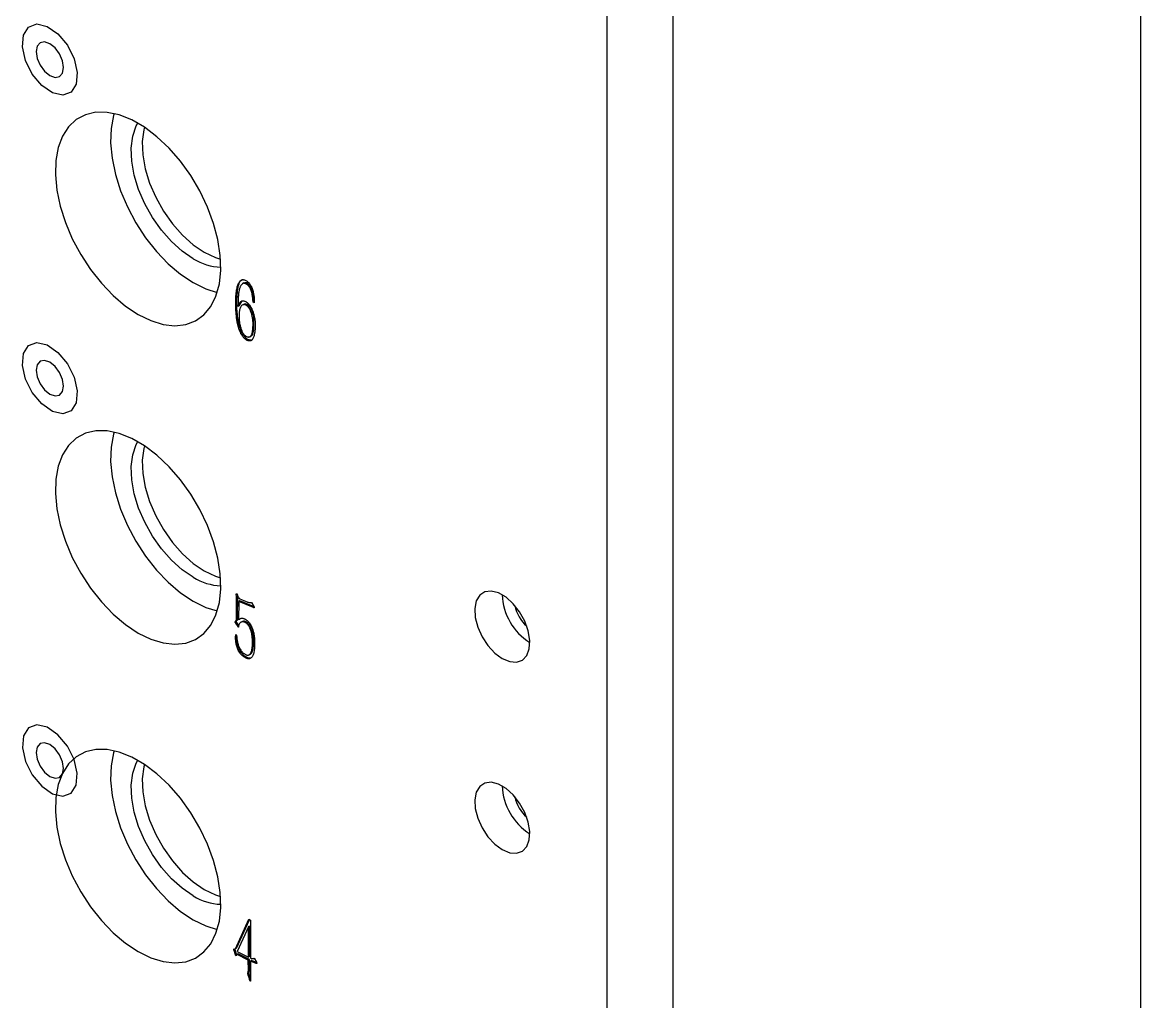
# Model space of a CAD drawing. Extents: x 2 to 292, y 3 to 207.
# Drawn here: x 277.87 to 292.2, y 147.59 to 160.14 of the extents above; entities that cross this region are included whole.
import ezdxf

# ---------------------------------------------------------------- set-up
doc = ezdxf.new("R2010")
doc.units = 0
doc.linetypes.add('SLD-实线', pattern=[0])
doc.layers.get('0').update_dxf_attribs({"linetype": 'CONTINUOUS'})
doc.layers.add('粗实线', color=7, linetype='SLD-实线')

msp = doc.modelspace()

# ---------------------------------------------------------------- linework, layer by layer
at = {"color": 7, "linetype": 'SLD-实线'}
for p, q in [((286.21380644, 121.15883069), (286.21380644, 168.51819642)), ((285.3652783, 120.66898582), (285.3652783, 168.02835155)), ((280.71167564, 156.79642527), (280.69399797, 156.78622016)), ((280.62065244, 156.57104766), (280.6065103, 156.56288358)), ((280.63589192, 156.54122409), (280.63498787, 156.4959862)), ((280.64913001, 156.50415029), (280.63498787, 156.4959862)), ((280.64913001, 156.50415029), (280.68893033, 156.5681345)), ((280.70632404, 156.52002084), (280.68864637, 156.50981574)), ((280.75083352, 156.52060225), (280.73669137, 156.51243817)), ((280.8433469, 156.55871499), (280.82920476, 156.55055091)), ((280.84336821, 156.54237452), (280.82920476, 156.55055091)), ((280.84336798, 156.55870283), (280.8433469, 156.55871499)), ((280.84336821, 156.5799566), (280.84336821, 156.54237452)), ((280.83626518, 156.35853738), (280.82212304, 156.35037329)), ((280.78637332, 156.10707402), (280.80405099, 156.11727913)), ((280.76710642, 156.0684003), (280.75296427, 156.06023621)), ((280.61253729, 152.81372118), (280.62278319, 152.81250418)), ((280.61660552, 152.77500852), (280.61253729, 152.81372118)), ((280.63074766, 152.78317261), (280.61660552, 152.77500852)), ((280.63074766, 152.78317261), (280.63029142, 152.78751754)), ((280.61660552, 152.59527525), (280.61766024, 152.68514198)), ((280.63180239, 152.69330607), (280.61766024, 152.68514198)), ((280.63074766, 152.60343933), (280.63180239, 152.69330607)), ((280.63996014, 152.76744198), (280.64613782, 152.75448001)), ((280.64402837, 152.71341786), (280.64101487, 152.47661551)), ((280.65817051, 152.72158194), (280.64402837, 152.71341786)), ((280.83327298, 152.63461759), (280.64402837, 152.71341786)), ((280.84028494, 152.64575107), (280.65817051, 152.72158194)), ((280.65834144, 152.74969693), (280.67973728, 152.73856333)), ((280.67973728, 152.73856333), (280.71936375, 152.72264721)), ((280.71936375, 152.72264721), (280.75296427, 152.70794727)), ((280.77225067, 152.70272926), (280.78746779, 152.70107836)), ((280.79967246, 152.69977455), (280.80886364, 152.70160235)), ((280.80886364, 152.70160235), (280.83839593, 152.65045152)), ((280.84146027, 152.63934401), (280.83327298, 152.63461759)), ((280.61464674, 152.47078424), (280.61660552, 152.59527525)), ((280.63074766, 152.60343933), (280.61660552, 152.59527525)), ((280.62878889, 152.47894833), (280.63074766, 152.60343933)), ((280.60334612, 152.45973518), (280.61464674, 152.47078424)), ((280.61748827, 152.46789927), (280.60334612, 152.45973518)), ((280.61959772, 152.4442369), (280.60545557, 152.43607281)), ((280.62685142, 152.40388595), (280.60545557, 152.43607281)), ((280.62878889, 152.47894833), (280.61464674, 152.47078424)), ((280.61748827, 152.46789927), (280.62878889, 152.47894833)), ((280.64099356, 152.41205003), (280.61959772, 152.4442369)), ((280.64099356, 152.41205003), (280.62685142, 152.40388595)), ((280.64327055, 152.4083909), (280.64099356, 152.41205003)), ((280.65515701, 152.4847796), (280.64101487, 152.47661551)), ((280.64402837, 152.41380521), (280.64206959, 152.39979852)), ((280.65125971, 152.42615946), (280.64402837, 152.41380521)), ((280.68562889, 152.45429105), (280.66795121, 152.44408594)), ((280.74766934, 152.44912075), (280.7335272, 152.44095666)), ((280.60440085, 152.25712241), (280.60545557, 152.28939777)), ((280.61854299, 152.2652865), (280.60440085, 152.25712241)), ((280.60545557, 152.28939777), (280.61660552, 152.28296105)), ((280.83521046, 152.20945539), (280.82106831, 152.20129131)), ((280.74465584, 152.00091885), (280.7305137, 151.99275476)), ((280.77561218, 152.02958537), (280.79328985, 152.03979047)), ((280.60138735, 148.26071777), (280.77330539, 148.64064337)), ((280.61552949, 148.26888186), (280.78158913, 148.63586139)), ((280.77330539, 148.64064337), (280.79560424, 148.62777052)), ((280.79560424, 148.62777052), (280.79560424, 148.14390099)), ((280.76818245, 148.54494776), (280.62474197, 148.22948836)), ((280.78232459, 148.55311185), (280.76818245, 148.54494776)), ((280.76818245, 148.15503349), (280.76818245, 148.54494776)), ((280.78232459, 148.16319758), (280.78232459, 148.55311185)), ((280.58210095, 148.26245605), (280.5902374, 148.2600209)), ((280.59820187, 148.24948037), (280.58405972, 148.24131628)), ((280.60334612, 148.18546673), (280.58405972, 148.24131628)), ((280.5902374, 148.2600209), (280.60138735, 148.26071777)), ((280.59820187, 148.24948037), (280.5957858, 148.26036723)), ((280.61748827, 148.19363082), (280.59820187, 148.24948037)), ((280.61552949, 148.26888186), (280.60138735, 148.26071777)), ((280.61748827, 148.19363082), (280.60334612, 148.18546673)), ((280.63782939, 148.19841733), (280.62368724, 148.19025324)), ((280.62474197, 148.22948836), (280.76818245, 148.15503349)), ((280.78126987, 148.12500642), (280.63782939, 148.19841733)), ((280.62368724, 148.19025324), (280.61359202, 148.17850794)), ((280.76712772, 148.11684234), (280.62368724, 148.19025324)), ((280.78126987, 148.12500642), (280.76712772, 148.11684234)), ((280.76818245, 147.99165572), (280.76712772, 148.11684234)), ((280.78232459, 148.16319758), (280.76818245, 148.15503349)), ((280.78232459, 147.99981981), (280.78126987, 148.12500642)), ((280.80974638, 148.114483), (280.79560424, 148.10631891)), ((280.79560424, 148.10631891), (280.79560424, 147.89596347)), ((280.86687245, 148.07457217), (280.79560424, 148.10631891)), ((280.80585014, 148.14024808), (280.82106831, 148.13859641)), ((280.8739255, 148.08589409), (280.80974638, 148.114483)), ((280.83628648, 148.13798878), (280.84336821, 148.1408602)), ((280.84336821, 148.1408602), (280.87184473, 148.09049277)), ((280.87570791, 148.07967277), (280.86687245, 148.07457217)), ((280.78126987, 147.93118017), (280.76712772, 147.92301609)), ((280.77225067, 147.90370355), (280.76712772, 147.92301609)), ((280.78232459, 147.99981981), (280.76818245, 147.99165572)), ((280.78639281, 147.91186764), (280.77225067, 147.90370355)), ((280.78639281, 147.91186764), (280.78126987, 147.93118017)), ((280.79558399, 147.88533473), (280.78639281, 147.91186764)), ((280.78144184, 147.87717064), (280.77225067, 147.90370355)), ((280.79558399, 147.88533473), (280.78144184, 147.87717064)), ((280.79591435, 147.85386197), (280.79153601, 147.85133441))]:
    msp.add_line(p, q, dxfattribs=at)
at = {"color": 7, "linetype": 'SLD-实线', "flags": 128}
for points in [[(278.56160553, 159.34342854), (278.49631123, 159.24079694), (278.389484, 159.20167753), (278.25738733, 159.23202588), (278.12013173, 159.32722172), (277.99861313, 159.47277237), (277.91133162, 159.64651905), (277.87157504, 159.8220104), (277.88539595, 159.97252945), (277.95069025, 160.07516105), (278.05751748, 160.11428047), (278.18961415, 160.08393212), (278.32686975, 159.98873627), (278.44838835, 159.84318563), (278.53566985, 159.66943895), (278.57542644, 159.4939476), (278.56160553, 159.34342854)], [(278.22350074, 159.8621142), (278.15585123, 159.88562857), (278.09850074, 159.87448535), (278.06018037, 159.830381), (278.04672404, 159.76003001), (278.06018037, 159.67414268), (278.09850074, 159.58579458), (278.15585123, 159.50843589), (278.22350074, 159.45384379), (278.29115025, 159.43032943), (278.34850074, 159.44147265), (278.38682111, 159.48557699), (278.40027743, 159.55592798), (278.38682111, 159.64181531), (278.34850074, 159.73016342), (278.29115025, 159.8075221), (278.22350074, 159.8621142)], [(279.35487112, 156.39208115), (279.51678035, 156.31296744), (279.67489425, 156.26441668), (279.82550707, 156.24756679), (279.965089, 156.26281226), (280.09036734, 156.3097969), (280.19840658, 156.38741805), (280.28667472, 156.49385707), (280.35310132, 156.62661944), (280.39613009, 156.7825932), (280.41475373, 156.95812195), (280.4085339, 157.14909185), (280.37761708, 157.35102652), (280.32272819, 157.55919292), (280.2451527, 157.76871203), (280.14671136, 157.97467082), (280.02970855, 158.17224574), (279.89688908, 158.3568031), (279.75136444, 158.52401706), (279.59654642, 158.66997003), (279.43606386, 158.79123847), (279.27367838, 158.88498161), (279.11319688, 158.94900179), (278.95837886, 158.98179789), (278.81285422, 158.9826031), (278.68003475, 158.95139584), (278.56303194, 158.88890949), (278.4645906, 158.79660865), (278.38701511, 158.6766563), (278.33212621, 158.53186327), (278.30120939, 158.3656244), (278.29498957, 158.18183575), (278.31361215, 157.98480521), (278.35664198, 157.77915088), (278.42306857, 157.569694), (278.51133567, 157.36134336), (278.6193749, 157.15898276), (278.7446543, 156.96735422), (278.88423518, 156.79095148), (279.03484905, 156.63390691), (279.19296295, 156.49990324), (279.35487112, 156.39208115)], [(279.04702596, 158.96669583), (279.03923301, 158.94006734), (279.00831619, 158.77382846), (279.00209637, 158.59003982), (279.02071895, 158.39300928), (279.06374878, 158.18735495), (279.13017537, 157.97789807), (279.21844246, 157.76954743), (279.32648169, 157.56718683), (279.45176109, 157.37555829), (279.59134197, 157.19915555), (279.74195584, 157.04211098), (279.90006975, 156.90810731), (280.06197792, 156.80028521)], [(280.06197792, 157.10648833), (279.91993672, 157.20324908), (279.78246107, 157.32642509), (279.65396903, 157.47205688), (279.53859098, 157.63546406), (279.44003479, 157.81139368), (279.36146885, 157.99419246), (279.30541775, 158.17798378), (279.27368223, 158.35686236), (279.26728434, 158.52507676), (279.28642849, 158.67722163), (279.33049829, 158.80840683), (279.34941906, 158.84483538)], [(279.43589672, 158.79134955), (279.42784984, 158.75886243), (279.40870569, 158.60671756), (279.41510358, 158.43850316), (279.4468391, 158.25962458), (279.50289019, 158.07583326), (279.58145613, 157.89303448), (279.68001232, 157.71710486), (279.79539038, 157.55369769), (279.92388242, 157.40806589), (280.06135806, 157.28488989), (280.20339927, 157.18812914)], [(280.20339927, 157.18812914), (280.34544047, 157.12089261), (280.41244553, 157.09973491)], [(280.06197792, 156.80028521), (280.22388714, 156.7211715), (280.36982482, 156.67529278)], [(278.56160553, 155.26072448), (278.49631123, 155.15809288), (278.389484, 155.11897347), (278.25738733, 155.14932182), (278.12013173, 155.24451767), (277.99861313, 155.39006831), (277.91133162, 155.56381499), (277.87157504, 155.73930634), (277.88539595, 155.88982539), (277.95069025, 155.99245699), (278.05751748, 156.03157641), (278.18961415, 156.00122806), (278.32686975, 155.90603221), (278.44838835, 155.76048157), (278.53566985, 155.58673489), (278.57542644, 155.41124354), (278.56160553, 155.26072448)], [(278.22350074, 155.77941014), (278.15585123, 155.80292451), (278.09850074, 155.79178129), (278.06018037, 155.74767694), (278.04672404, 155.67732595), (278.06018037, 155.59143862), (278.09850074, 155.50309052), (278.15585123, 155.42573183), (278.22350074, 155.37113974), (278.29115025, 155.34762537), (278.34850074, 155.35876859), (278.38682111, 155.40287294), (278.40027743, 155.47322392), (278.38682111, 155.55911126), (278.34850074, 155.64745936), (278.29115025, 155.72481804), (278.22350074, 155.77941014)], [(279.35487112, 152.30937733), (279.51678035, 152.23026332), (279.67489425, 152.18171256), (279.82550707, 152.16486267), (279.965089, 152.18010814), (280.09036734, 152.22709278), (280.19840658, 152.30471424), (280.28667472, 152.41115326), (280.35310132, 152.54391562), (280.39613009, 152.69988938), (280.41475373, 152.87541753), (280.4085339, 153.06638743), (280.37761708, 153.2683221), (280.32272819, 153.47648849), (280.2451527, 153.6860076), (280.14671136, 153.89196761), (280.02970855, 154.08954192), (279.89688908, 154.27409867), (279.75136444, 154.44131324), (279.59654642, 154.58726561), (279.43606386, 154.70853465), (279.27367838, 154.80227779), (279.11319688, 154.86629736), (278.95837886, 154.89909407), (278.81285422, 154.89989867), (278.68003475, 154.86869202), (278.56303194, 154.80620628), (278.4645906, 154.71390422), (278.38701511, 154.59395187), (278.33212621, 154.44915885), (278.30120939, 154.28291997), (278.29498957, 154.09913133), (278.31361215, 153.9021014), (278.35664198, 153.69644707), (278.42306857, 153.48699018), (278.51133567, 153.27863954), (278.6193749, 153.07627864), (278.7446543, 152.8846501), (278.88423518, 152.70824736), (279.03484905, 152.55120279), (279.19296295, 152.41719912), (279.35487112, 152.30937733)], [(279.04702596, 154.8839914), (279.03923301, 154.85736291), (279.00831619, 154.69112404), (279.00209637, 154.50733539), (279.02071895, 154.31030546), (279.06374878, 154.10465113), (279.13017537, 153.89519425), (279.21844246, 153.68684361), (279.32648169, 153.48448271), (279.45176109, 153.29285416), (279.59134197, 153.11645143), (279.74195584, 152.95940686), (279.90006975, 152.82540319), (280.06197792, 152.7175814)], [(280.06197792, 153.02378421), (279.91993672, 153.12054526), (279.78246107, 153.24372097), (279.65396903, 153.38935276), (279.53859098, 153.55275963), (279.44003479, 153.72868986), (279.36146885, 153.91148803), (279.30541775, 154.09527996), (279.27368223, 154.27415854), (279.26728434, 154.44237294), (279.28642849, 154.5945172), (279.33049829, 154.72570301), (279.34941906, 154.76213096)], [(279.43589672, 154.70864574), (279.42784984, 154.67615801), (279.40870569, 154.52401375), (279.41510358, 154.35579935), (279.4468391, 154.17692077), (279.50289019, 153.99312884), (279.58145613, 153.81033067), (279.68001232, 153.63440044), (279.79539038, 153.47099357), (279.92388242, 153.32536177), (280.06135806, 153.20218607), (280.20339927, 153.10542502)], [(280.20339927, 153.10542502), (280.34544047, 153.03818879), (280.41244553, 153.01703079)], [(284.02177585, 151.98319886), (284.11716471, 151.94327195), (284.20547711, 151.93658695), (284.28016554, 151.96363784), (284.3356919, 152.02241832), (284.36793424, 152.10857145), (284.37450493, 152.21570486), (284.35491508, 152.3358738), (284.31061874, 152.46016517), (284.24489916, 152.57936309), (284.16263273, 152.68462472), (284.06991809, 152.76814527), (283.97363361, 152.82372911), (283.88092108, 152.84725339), (283.79865254, 152.83697578), (283.73293296, 152.79365608), (283.68863662, 152.72050817), (283.66904677, 152.62295719), (283.67561746, 152.50823742), (283.70786191, 152.38485686), (283.76338617, 152.26196822), (283.8380767, 152.14868269), (283.9263891, 152.05340436), (284.02177585, 151.98319886)], [(280.06197792, 152.7175814), (280.22388714, 152.63846738), (280.36982482, 152.59258866)], [(278.56160553, 150.36147961), (278.57542644, 150.51199867), (278.53566985, 150.68749002), (278.44838835, 150.86123669), (278.32686975, 151.00678734), (278.18961415, 151.10198319), (278.05751748, 151.13233154), (277.95069025, 151.09321212), (277.88539595, 150.99058052), (277.87157504, 150.84006147), (277.91133162, 150.66457012), (277.99861313, 150.49082344), (278.12013173, 150.34527279), (278.25738733, 150.25007694), (278.389484, 150.2197286), (278.49631123, 150.25884801), (278.56160553, 150.36147961)], [(278.22350074, 150.88016527), (278.15585123, 150.90367964), (278.09850074, 150.89253642), (278.06018037, 150.84843207), (278.04672404, 150.77808108), (278.06018037, 150.69219375), (278.09850074, 150.60384564), (278.15585123, 150.52648696), (278.22350074, 150.47189486), (278.29115025, 150.4483805), (278.34850074, 150.45952372), (278.38682111, 150.50362806), (278.40027743, 150.57397905), (278.38682111, 150.65986638), (278.34850074, 150.74821449), (278.29115025, 150.82557317), (278.22350074, 150.88016527)], [(279.35487112, 148.22667329), (279.51678035, 148.14755935), (279.67489425, 148.09900852), (279.82550707, 148.08215855), (279.965089, 148.09740417), (280.09036734, 148.14438866), (280.19840658, 148.22201019), (280.28667472, 148.32844914), (280.35310132, 148.46121166), (280.39613009, 148.61718542), (280.41475373, 148.79271371), (280.4085339, 148.98368346), (280.37761708, 149.18561813), (280.32272819, 149.39378437), (280.2451527, 149.60330348), (280.14671136, 149.80926318), (280.02970855, 150.0068378), (279.89688908, 150.19139486), (279.75136444, 150.35860912), (279.59654642, 150.50456149), (279.43606386, 150.62583022), (279.27367838, 150.71957337), (279.11319688, 150.78359324), (278.95837886, 150.81638995), (278.81285422, 150.81719486), (278.68003475, 150.7859879), (278.56303194, 150.72350186), (278.4645906, 150.6312001), (278.38701511, 150.51124775), (278.33212621, 150.36645488), (278.30120939, 150.200216), (278.29498957, 150.01642751), (278.31361215, 149.81939743), (278.35664198, 149.6137431), (278.42306857, 149.40428606), (278.51133567, 149.1959355), (278.6193749, 148.99357452), (278.7446543, 148.80194613), (278.88423518, 148.62554324), (279.03484905, 148.46849875), (279.19296295, 148.33449516), (279.35487112, 148.22667329)], [(279.04702596, 150.80128759), (279.03923301, 150.77465894), (279.00831619, 150.60842007), (279.00209637, 150.42463158), (279.02071895, 150.22760149), (279.06374878, 150.02194716), (279.13017537, 149.81249013), (279.21844246, 149.60413956), (279.32648169, 149.40177859), (279.45176109, 149.2101502), (279.59134197, 149.03374731), (279.74195584, 148.87670281), (279.90006975, 148.74269922), (280.06197792, 148.63487735)], [(280.06197792, 148.94108017), (279.91993672, 149.03784122), (279.78246107, 149.161017), (279.65396903, 149.30664879), (279.53859098, 149.47005566), (279.44003479, 149.64598574), (279.36146885, 149.82878414), (279.30541775, 150.01257584), (279.27368223, 150.19145412), (279.26728434, 150.35966867), (279.28642849, 150.51181339), (279.33049829, 150.64299889), (279.34941906, 150.67942699)], [(279.43589672, 150.62594162), (279.42784984, 150.59345419), (279.40870569, 150.44130947), (279.41510358, 150.27309492), (279.4468391, 150.09421665), (279.50289019, 149.91042495), (279.58145613, 149.72762655), (279.68001232, 149.55169647), (279.79539038, 149.3882896), (279.92388242, 149.2426578), (280.06135806, 149.11948203), (280.20339927, 149.02272098)], [(284.02177585, 149.53357664), (284.11716471, 149.49364942), (284.20547711, 149.48696442), (284.28016554, 149.51401562), (284.3356919, 149.57279609), (284.36793424, 149.65894891), (284.37450493, 149.76608202), (284.35491508, 149.88625127), (284.31061874, 150.01054295), (284.24489916, 150.12974055), (284.16263273, 150.23500219), (284.06991809, 150.31852274), (283.97363361, 150.37410658), (283.88092108, 150.39763086), (283.79865254, 150.38735324), (283.73293296, 150.34403385), (283.68863662, 150.27088563), (283.66904677, 150.17333435), (283.67561746, 150.05861488), (283.70786191, 149.93523463), (283.76338617, 149.81234599), (283.8380767, 149.69906015), (283.9263891, 149.60378183), (284.02177585, 149.53357664)], [(280.20339927, 149.02272098), (280.34544047, 148.95548475), (280.41244553, 148.93432667)], [(280.06197792, 148.63487735), (280.22388714, 148.55576342), (280.36982482, 148.50988451)]]:
    msp.add_lwpolyline(points, dxfattribs=at)
at = {"color": 7, "linetype": 'SLD-实线'}
for centre, radius, start, end in [((280.44026604, 157.70959705), 0.71192839, 237.902813495, 268.007825764), ((280.44026743, 153.62689746), 0.71193296, 237.902912521, 268.007726738), ((284.77766406, 152.82783383), 0.75640978, 182.128538922, 237.866039178), ((284.62158089, 152.73772848), 0.44354503, 190.172973761, 229.821464906), ((284.77766282, 150.37821091), 0.75640853, 182.128512592, 237.866090152), ((284.62158252, 150.2881068), 0.44354672, 190.173005674, 229.821375066), ((280.44026788, 149.54419491), 0.71193447, 237.90294514, 268.007694119)]:
    msp.add_arc(centre, radius, start, end, dxfattribs=at)
for points, knots in [([(280.60651043, 156.56288336), (280.60669173, 156.57107309), (280.60703284, 156.58648179), (280.60780483, 156.60795912), (280.60860227, 156.62642235), (280.61030856, 156.64714607), (280.61311972, 156.67212263), (280.61755246, 156.70211392), (280.62275319, 156.73176508), (280.62842279, 156.75474903), (280.63387845, 156.77169557), (280.63900638, 156.78410749), (280.64545146, 156.79612773), (280.6524532, 156.80828724), (280.66044896, 156.81906277), (280.66925381, 156.82781963), (280.67875751, 156.8340182), (280.68893069, 156.83803707), (280.70041385, 156.83888107), (280.71322882, 156.83676402), (280.72756248, 156.83122531), (280.73753759, 156.82547676), (280.74271851, 156.82249105)], [0, 0, 0, 0, 0.0605814262, 0.1139819893, 0.1602112649, 0.198896638, 0.2731169913, 0.3558302626, 0.43946636, 0.5154714125, 0.5532396233, 0.5931907123, 0.6356339582, 0.6803307357, 0.725359301, 0.7665219732, 0.8054683857, 0.8421771033, 0.8782103091, 0.9159832679, 0.9563629906, 1, 1, 1, 1]), ([(280.62065244, 156.57104766), (280.62449933, 156.63615305), (280.63026449, 156.73372366), (280.66095717, 156.82637635), (280.68818878, 156.83621964), (280.69241061, 156.83774569)], [0, 0, 0, 0, 0.6288715464, 0.9424623937, 1, 1, 1, 1]), ([(280.82920462, 156.55055088), (280.82823657, 156.55811799), (280.82632124, 156.57308991), (280.82455716, 156.59529721), (280.82240577, 156.61855647), (280.81872222, 156.64397919), (280.81292658, 156.67154509), (280.80477455, 156.69550587), (280.79706272, 156.71438536), (280.79048829, 156.72782879), (280.78294578, 156.74026473), (280.77488411, 156.75172232), (280.76620275, 156.76199414), (280.75710114, 156.77104403), (280.7474418, 156.77831839), (280.73761028, 156.78388703), (280.72803774, 156.78812574), (280.71914612, 156.79058156), (280.71112868, 156.79158575), (280.70368648, 156.79108311), (280.69685758, 156.78808574), (280.6897346, 156.78350124), (280.68258914, 156.7762902), (280.67510988, 156.7672184), (280.66786112, 156.75576386), (280.66146578, 156.74165328), (280.65575482, 156.725233), (280.64912248, 156.69992341), (280.64297254, 156.66434897), (280.63928421, 156.62644925), (280.63754031, 156.59601773), (280.63667482, 156.57545863), (280.63596516, 156.55760126), (280.63591473, 156.54637333), (280.6358916, 156.54122421)], [0, 0, 0, 0, 0.0366443306, 0.0725027817, 0.109917687, 0.1510444103, 0.1947427008, 0.2392255322, 0.2611663745, 0.2822649457, 0.3023972495, 0.3223504766, 0.3416452708, 0.3606872838, 0.3797951537, 0.3995654131, 0.4191830393, 0.4371285226, 0.454205465, 0.4704420364, 0.4876628698, 0.5082185937, 0.5321825445, 0.5599357586, 0.5904897958, 0.6236478967, 0.6593596612, 0.6977966449, 0.7791666314, 0.8644461895, 0.9055729128, 0.941862922, 0.973338422, 1, 1, 1, 1]), ([(280.8433469, 156.55871499), (280.84129985, 156.58390625), (280.83721803, 156.63413735), (280.82299496, 156.69898435), (280.79994144, 156.74555252), (280.77982131, 156.77250599), (280.75634408, 156.79069801), (280.73080847, 156.80204205), (280.71782447, 156.79634284), (280.71086566, 156.79328833)], [0, 0, 0, 0, 0.2551167011, 0.5087000073, 0.6040821888, 0.6994185933, 0.7944876139, 0.8898551916, 1, 1, 1, 1]), ([(280.74271851, 156.82249105), (280.74796953, 156.81895773), (280.75789249, 156.81228074), (280.77156993, 156.80008421), (280.78331884, 156.78759102), (280.79261993, 156.77412655), (280.79991915, 156.76098607), (280.80666406, 156.74898393), (280.81196949, 156.73770485), (280.81658395, 156.72698146), (280.82040009, 156.71583011), (280.82422257, 156.70350423), (280.82775828, 156.68955446), (280.83119536, 156.67454676), (280.83440375, 156.65958129), (280.83713629, 156.64582639), (280.83925172, 156.63387095), (280.8413929, 156.61968635), (280.84316764, 156.60165318), (280.84329729, 156.58760287), (280.84336785, 156.57995673)], [0, 0, 0, 0, 0.07544704266, 0.14257396188, 0.2025760302, 0.25720459047, 0.30816371359, 0.35509039822, 0.39674616968, 0.43532730799, 0.47497075468, 0.52048726544, 0.57245557808, 0.63126867636, 0.68967414542, 0.74176224687, 0.78756880144, 0.82643828807, 0.90554812104, 1, 1, 1, 1]), ([(280.75296425, 156.06023646), (280.74788801, 156.0626755), (280.73776717, 156.06753836), (280.72498464, 156.07759889), (280.71473399, 156.08764881), (280.70642712, 156.09738274), (280.69719551, 156.10869456), (280.68757676, 156.12205954), (280.67780384, 156.13678812), (280.6690588, 156.15306289), (280.66100026, 156.1702477), (280.65170907, 156.19457566), (280.64193726, 156.22537967), (280.63287131, 156.25673931), (280.62703533, 156.28322561), (280.62307838, 156.30621522), (280.61933646, 156.33240876), (280.61610387, 156.36047215), (280.61325188, 156.3880035), (280.61086791, 156.41258961), (280.60885157, 156.43305287), (280.60701704, 156.45462439), (280.60573726, 156.47816536), (280.60532357, 156.50528115), (280.60571968, 156.5333605), (280.60623662, 156.55266074), (280.60651043, 156.56288336)], [0, 0, 0, 0, 0.0353424998, 0.0704646544, 0.0893749581, 0.1107980772, 0.135388309, 0.1630306982, 0.1925778133, 0.2225195102, 0.2537796182, 0.2865238921, 0.3536324173, 0.4199308306, 0.4560009181, 0.4986670151, 0.5477043329, 0.6031855759, 0.6581776758, 0.7050166418, 0.7440932433, 0.7753709456, 0.8293307017, 0.881788936, 0.9373879445, 1, 1, 1, 1]), ([(280.76710639, 156.06840054), (280.76203014, 156.07083958), (280.75190931, 156.07570244), (280.73912678, 156.08576297), (280.72887612, 156.0958129), (280.72056926, 156.10554682), (280.71133765, 156.11685864), (280.70171889, 156.13022362), (280.69194597, 156.1449522), (280.68320093, 156.16122697), (280.6751424, 156.17841178), (280.6658512, 156.20273974), (280.65607939, 156.23354375), (280.64701345, 156.26490339), (280.64117747, 156.2913897), (280.63722052, 156.3143793), (280.6334786, 156.34057284), (280.630246, 156.36863623), (280.62739401, 156.39616758), (280.62501005, 156.4207537), (280.6229937, 156.44121695), (280.62115918, 156.46278847), (280.61987939, 156.48632945), (280.6194657, 156.51344523), (280.61986181, 156.54152458), (280.62037876, 156.56082482), (280.62065256, 156.57104745)], [0, 0, 0, 0, 0.0353424998, 0.0704646544, 0.0893749581, 0.1107980772, 0.135388309, 0.1630306982, 0.1925778133, 0.2225195102, 0.2537796182, 0.2865238921, 0.3536324173, 0.4199308306, 0.4560009181, 0.4986670151, 0.5477043329, 0.6031855759, 0.6581776758, 0.7050166418, 0.7440932433, 0.7753709456, 0.8293307017, 0.881788936, 0.9373879445, 1, 1, 1, 1]), ([(280.63498756, 156.49598641), (280.63750272, 156.50272981), (280.64204891, 156.5149186), (280.6490291, 156.53132663), (280.65693289, 156.54409402), (280.66614671, 156.5548001), (280.67807007, 156.56270726), (280.69025043, 156.56648168), (280.70170366, 156.56733904), (280.71187452, 156.56574813), (280.7233262, 156.56209416), (280.73140509, 156.55833821), (280.7356369, 156.55637081)], [0, 0, 0, 0, 0.1463710204, 0.2645675197, 0.3693667506, 0.4755032446, 0.5874045908, 0.7078730407, 0.7725382873, 0.8423483439, 0.9174203962, 1, 1, 1, 1]), ([(280.7366916, 156.51243813), (280.73319972, 156.51383012), (280.72616846, 156.51663303), (280.71603814, 156.51819496), (280.70632814, 156.51757406), (280.69456377, 156.51358332), (280.68168453, 156.50593232), (280.67172774, 156.49427256), (280.66586487, 156.48233256), (280.6616648, 156.47164808), (280.65794826, 156.45864895), (280.65449568, 156.44376567), (280.65166292, 156.42681631), (280.64954226, 156.40800928), (280.64838016, 156.38724249), (280.64819269, 156.37260285), (280.64809608, 156.36505925)], [0, 0, 0, 0, 0.0502509555, 0.1011852845, 0.1527641561, 0.2078764149, 0.3146668152, 0.4129267658, 0.4632133838, 0.5211793106, 0.5852759297, 0.6573186139, 0.7350946515, 0.8180058709, 0.9062209105, 1, 1, 1, 1]), ([(280.75083352, 156.52060225), (280.7424111, 156.5230288), (280.72554008, 156.52788945), (280.70958763, 156.52510326), (280.70485246, 156.51897412), (280.70471433, 156.51879532)], [0, 0, 0, 0, 0.4918234717, 0.9851761417, 1, 1, 1, 1]), ([(280.7356369, 156.55637081), (280.74175059, 156.55257149), (280.75337715, 156.54534623), (280.77011518, 156.52990508), (280.7857627, 156.51073207), (280.79781593, 156.49137555), (280.80754608, 156.47352275), (280.81471294, 156.45818104), (280.82170651, 156.44147001), (280.83069593, 156.41728968), (280.8403895, 156.38579441), (280.84739365, 156.35407594), (280.85103192, 156.3285271), (280.8534043, 156.30825685), (280.8546606, 156.28735994), (280.85539265, 156.25873682), (280.85503387, 156.2237461), (280.85337172, 156.19673024), (280.85255888, 156.18351859)], [0, 0, 0, 0, 0.0568217948, 0.1080593749, 0.1610619649, 0.2227891074, 0.2575761585, 0.2950166431, 0.3350030982, 0.3787785545, 0.4695439828, 0.5621157701, 0.610673513, 0.6617033449, 0.716155201, 0.7737503774, 0.8893563997, 1, 1, 1, 1]), ([(280.822123, 156.35037332), (280.81936223, 156.36268477), (280.81387661, 156.38714748), (280.80340654, 156.41796555), (280.79369214, 156.44126656), (280.78651146, 156.45695132), (280.77849135, 156.47047435), (280.77051342, 156.48225113), (280.76217592, 156.49207207), (280.75390633, 156.50073517), (280.74528215, 156.50739472), (280.73955762, 156.51075552), (280.7366916, 156.51243813)], [0, 0, 0, 0, 0.2076888393, 0.4126750173, 0.5096135134, 0.5973977047, 0.6759453719, 0.747553224, 0.8136547057, 0.8771446398, 0.9384918551, 1, 1, 1, 1]), ([(280.83626514, 156.3585374), (280.83350436, 156.37084886), (280.82801874, 156.39531156), (280.81754868, 156.42612963), (280.80783428, 156.44943064), (280.80065359, 156.4651154), (280.79263349, 156.47863843), (280.78465555, 156.49041521), (280.77631806, 156.50023615), (280.76804847, 156.50889925), (280.75942428, 156.5155588), (280.75369975, 156.5189196), (280.75083374, 156.52060221)], [0, 0, 0, 0, 0.2076888393, 0.4126750173, 0.5096135134, 0.5973977047, 0.6759453719, 0.747553224, 0.8136547057, 0.8771446398, 0.9384918551, 1, 1, 1, 1]), ([(280.64809608, 156.36505925), (280.64840072, 156.3544321), (280.64902595, 156.33262174), (280.65282502, 156.29789736), (280.65943041, 156.26107973), (280.66732387, 156.22947811), (280.67515416, 156.20428682), (280.68218851, 156.18626592), (280.68981498, 156.16914306), (280.6985371, 156.153185), (280.70812875, 156.13837204), (280.71921277, 156.12613178), (280.73121286, 156.11576213), (280.73948676, 156.11133414), (280.74377322, 156.10904014)], [0, 0, 0, 0, 0.124056225, 0.2546035711, 0.3888495497, 0.5255507472, 0.5927160765, 0.656237715, 0.7169718952, 0.775916588, 0.832247141, 0.887055714, 0.9414869355, 1, 1, 1, 1]), ([(280.74377322, 156.10904014), (280.74746989, 156.10731073), (280.75487921, 156.10384443), (280.7656388, 156.10209962), (280.7759836, 156.10280975), (280.785692, 156.10633196), (280.79451161, 156.11202173), (280.80236132, 156.11943929), (280.80870508, 156.12891481), (280.81533528, 156.14440627), (280.82145159, 156.16735773), (280.8248158, 156.19956654), (280.82688689, 156.23409827), (280.82848397, 156.26999297), (280.82812227, 156.30836124), (280.82415675, 156.33613124), (280.822123, 156.35037332)], [0, 0, 0, 0, 0.0387458311, 0.0776590162, 0.1186216475, 0.1623940456, 0.2081433308, 0.2528409082, 0.2980429335, 0.3440363612, 0.4409819081, 0.5454734484, 0.6551350971, 0.7656657743, 0.8798196712, 1, 1, 1, 1]), ([(280.80119373, 156.11808302), (280.80634366, 156.12079668), (280.82878195, 156.13262012), (280.84401387, 156.21885321), (280.83936714, 156.30261898), (280.83626518, 156.35853738)], [0, 0, 0, 0, 0.090106462, 0.3925945945, 1, 1, 1, 1]), ([(280.85255888, 156.18351859), (280.85160932, 156.17697978), (280.84963997, 156.16341843), (280.84546708, 156.14315398), (280.84034822, 156.1220255), (280.83446741, 156.10080983), (280.82765821, 156.08137295), (280.8186497, 156.06665969), (280.80775481, 156.05731552), (280.79516639, 156.05380457), (280.7827341, 156.05387928), (280.77161521, 156.05479983), (280.76193702, 156.05641898), (280.75574593, 156.05905299), (280.75296425, 156.06023646)], [0, 0, 0, 0, 0.0925180878, 0.1918804648, 0.2989685859, 0.4124549615, 0.5213400887, 0.6164254603, 0.700936669, 0.7778682285, 0.8478224864, 0.9071742265, 0.9582930089, 1, 1, 1, 1]), ([(280.82142211, 156.06818091), (280.81882803, 156.06637677), (280.80495261, 156.05672666), (280.78407823, 156.06316535), (280.76710642, 156.0684003)], [0, 0, 0, 0, 0.1869549904, 1, 1, 1, 1]), ([(280.62278308, 152.81250407), (280.62427539, 152.80729055), (280.62678447, 152.79852488), (280.63030783, 152.78671851), (280.6347497, 152.77680788), (280.63814986, 152.77069553), (280.63995976, 152.76744195)], [0, 0, 0, 0, 0.34482037, 0.5797578424, 0.7763067281, 1, 1, 1, 1]), ([(280.63180234, 152.69330609), (280.63180246, 152.69666986), (280.63180271, 152.70391935), (280.63180049, 152.71552), (280.63181051, 152.72856378), (280.63176888, 152.7423902), (280.631913, 152.75559328), (280.63150409, 152.76713382), (280.63131815, 152.77595376), (280.63091563, 152.78104684), (280.63074763, 152.78317246)], [0, 0, 0, 0, 0.11301649307, 0.24357002817, 0.38971204507, 0.55144254377, 0.7073273618, 0.8359913704, 0.93155032141, 1, 1, 1, 1]), ([(280.6176602, 152.68514201), (280.61766032, 152.68850578), (280.61766058, 152.69575527), (280.61765836, 152.70735592), (280.61766837, 152.7203997), (280.61762674, 152.73422611), (280.61777086, 152.7474292), (280.61736196, 152.75896974), (280.61717601, 152.76778968), (280.61677349, 152.77288276), (280.6166055, 152.77500838)], [0, 0, 0, 0, 0.11301649307, 0.24357002817, 0.38971204507, 0.55144254377, 0.7073273618, 0.8359913704, 0.93155032141, 1, 1, 1, 1]), ([(280.64613734, 152.75448019), (280.64850645, 152.75340102), (280.65261126, 152.75153121), (280.6566388, 152.75024179), (280.65834182, 152.74969657)], [0, 0, 0, 0, 0.577156903, 1, 1, 1, 1]), ([(280.75296425, 152.70794756), (280.75610313, 152.70672152), (280.76269996, 152.70414481), (280.76896586, 152.70321633), (280.77225035, 152.70272963)], [0, 0, 0, 0, 0.4758157777, 1, 1, 1, 1]), ([(280.78746829, 152.70107814), (280.78903415, 152.70084522), (280.79178141, 152.70043655), (280.79528649, 152.70026444), (280.79781044, 152.69999108), (280.79917039, 152.69983282), (280.79967278, 152.69977435)], [0, 0, 0, 0, 0.3800052952, 0.666709348, 0.8768774777, 1, 1, 1, 1]), ([(280.83839565, 152.65045148), (280.83950236, 152.64810534), (280.84143988, 152.64399798), (280.8421573, 152.63846497), (280.84121125, 152.63529153), (280.8401321, 152.63264093), (280.83708334, 152.6324288), (280.83469994, 152.63379795), (280.83327278, 152.63461779)], [0, 0, 0, 0, 0.24214071924, 0.42391408002, 0.56767639544, 0.686808027, 0.81246225304, 1, 1, 1, 1]), ([(280.64101447, 152.47661572), (280.64486554, 152.47979979), (280.65196936, 152.48567322), (280.66252727, 152.49386506), (280.67479692, 152.49891873), (280.68739253, 152.499484), (280.69920261, 152.49822504), (280.70966653, 152.49501407), (280.72122586, 152.49012089), (280.72930299, 152.48560038), (280.73352748, 152.48323607)], [0, 0, 0, 0, 0.16367972, 0.3019289019, 0.4385332365, 0.5969349756, 0.685799532, 0.782136193, 0.8860532393, 1, 1, 1, 1]), ([(280.60545572, 152.43607243), (280.60362189, 152.43905711), (280.60077524, 152.44369024), (280.59764776, 152.45115852), (280.59997479, 152.45579715), (280.60204276, 152.45821251), (280.6033463, 152.45973504)], [0, 0, 0, 0, 0.3257790938, 0.5057075932, 0.688422248, 1, 1, 1, 1]), ([(280.61959786, 152.44423651), (280.61776403, 152.44722119), (280.61491738, 152.45185432), (280.6117899, 152.45932261), (280.61411693, 152.46396123), (280.61618489, 152.4663766), (280.61748844, 152.46789912)], [0, 0, 0, 0, 0.3257790938, 0.5057075932, 0.688422248, 1, 1, 1, 1]), ([(280.64206918, 152.3997987), (280.64195339, 152.39778638), (280.64175012, 152.39425363), (280.64106481, 152.38978676), (280.6406487, 152.38702974), (280.64029634, 152.38451929), (280.63797165, 152.38619077), (280.63571641, 152.38993317), (280.63169056, 152.39600687), (280.62863887, 152.4009755), (280.62685124, 152.40388606)], [0, 0, 0, 0, 0.1771701693, 0.3110340715, 0.405371972, 0.4581939109, 0.4974290622, 0.59673547, 0.7637731076, 1, 1, 1, 1]), ([(280.73352748, 152.4409562), (280.72990404, 152.4429199), (280.72286041, 152.44673716), (280.71260179, 152.45055623), (280.70309838, 152.45236185), (280.69172063, 152.45247267), (280.67925416, 152.45014277), (280.6671381, 152.44408755), (280.65764909, 152.43634462), (280.65330318, 152.42941622), (280.65126021, 152.42615923)], [0, 0, 0, 0, 0.105043488, 0.2041948336, 0.3009305288, 0.3947486726, 0.5713029974, 0.7321074423, 0.8740657068, 1, 1, 1, 1]), ([(280.74766934, 152.44912075), (280.73808778, 152.45353839), (280.71890208, 152.46238407), (280.69678566, 152.46160239), (280.6882425, 152.45338599), (280.6855038, 152.45075204)], [0, 0, 0, 0, 0.4039923063, 0.8089361601, 1, 1, 1, 1]), ([(280.73352748, 152.48323607), (280.73770526, 152.48051168), (280.74560209, 152.47536204), (280.75661255, 152.46675862), (280.76617306, 152.45807512), (280.77708346, 152.44529169), (280.78983117, 152.42670405), (280.80184831, 152.4060415), (280.81120181, 152.38734238), (280.81809786, 152.37193376), (280.82383123, 152.35555163), (280.82930107, 152.33832189), (280.83417396, 152.32007093), (280.83819715, 152.30080966), (280.84148648, 152.28048217), (280.84486605, 152.25139434), (280.84785372, 152.21293865), (280.84827246, 152.18252261), (280.84849072, 152.16666983)], [0, 0, 0, 0, 0.0461161681, 0.0871685569, 0.1230705918, 0.1552586232, 0.2218119836, 0.2989365773, 0.3410468203, 0.385273103, 0.4315849394, 0.4806604065, 0.5325029543, 0.5882487615, 0.6481864336, 0.7120005624, 0.8498952255, 1, 1, 1, 1]), ([(280.82106829, 152.20129151), (280.82073032, 152.20897413), (280.82008479, 152.22364782), (280.81815873, 152.24516248), (280.81618506, 152.26467115), (280.81277563, 152.28811768), (280.80724543, 152.31587458), (280.79932772, 152.3432343), (280.79166564, 152.36411083), (280.78538632, 152.37865122), (280.77820633, 152.39212026), (280.77038041, 152.40452566), (280.76188549, 152.41571778), (280.75293861, 152.42567798), (280.74340884, 152.43421974), (280.73685791, 152.43868573), (280.73352748, 152.4409562)], [0, 0, 0, 0, 0.0959597373, 0.1832818026, 0.2626646949, 0.3328564313, 0.4627020059, 0.5869239408, 0.6460593215, 0.7016586842, 0.754252071, 0.8053085037, 0.854735667, 0.9029090181, 0.9506397961, 1, 1, 1, 1]), ([(280.83521043, 152.20945559), (280.83487245, 152.21713821), (280.83422692, 152.23181191), (280.83230087, 152.25332656), (280.83032719, 152.27283523), (280.82691777, 152.29628176), (280.82138757, 152.32403866), (280.81346986, 152.35139838), (280.80580778, 152.37227491), (280.79952846, 152.3868153), (280.79234847, 152.40028435), (280.78452255, 152.41268974), (280.77602762, 152.42388186), (280.76708074, 152.43384206), (280.75755097, 152.44238382), (280.75100005, 152.44684981), (280.74766961, 152.44912028)], [0, 0, 0, 0, 0.0959597373, 0.1832818026, 0.2626646949, 0.3328564313, 0.4627020059, 0.5869239408, 0.6460593215, 0.7016586842, 0.754252071, 0.8053085037, 0.854735667, 0.9029090181, 0.9506397961, 1, 1, 1, 1]), ([(280.73051403, 151.99275453), (280.72363259, 151.99658974), (280.71086953, 152.00370295), (280.69252529, 152.01682573), (280.67588468, 152.03338616), (280.6600588, 152.0531419), (280.64527065, 152.07663924), (280.63253468, 152.10231576), (280.62237199, 152.12799078), (280.61501067, 152.15291053), (280.61050597, 152.17782709), (280.60666415, 152.20434279), (280.60408901, 152.23154122), (280.60429908, 152.24876497), (280.60440101, 152.25712236)], [0, 0, 0, 0, 0.0865264135, 0.160481316, 0.2307921602, 0.3074847991, 0.389415321, 0.4765114771, 0.5622971479, 0.6393504023, 0.7188495894, 0.8112651674, 0.908421211, 1, 1, 1, 1]), ([(280.6166055, 152.2829612), (280.61706966, 152.27613591), (280.61798753, 152.262639), (280.62003933, 152.24202218), (280.62337548, 152.22037467), (280.6274407, 152.19807463), (280.63278765, 152.17616439), (280.63848233, 152.15550532), (280.64662603, 152.13499423), (280.65652411, 152.11346731), (280.66926648, 152.09151548), (280.68196266, 152.07407327), (280.69357661, 152.06159794), (280.70350063, 152.05270407), (280.71460336, 152.04467265), (280.72237424, 152.03988922), (280.72644586, 152.0373829)], [0, 0, 0, 0, 0.07987526854, 0.15795204207, 0.23749455385, 0.32373569836, 0.4065695729, 0.47795942598, 0.54861283173, 0.62916487739, 0.71430386259, 0.79905765436, 0.84352814786, 0.8910176809, 0.94289766708, 1, 1, 1, 1]), ([(280.74465616, 152.00091861), (280.73777473, 152.00475382), (280.72501167, 152.01186703), (280.70666743, 152.02498982), (280.69002682, 152.04155024), (280.67420093, 152.06130598), (280.65941279, 152.08480332), (280.64667682, 152.11047984), (280.63651412, 152.13615486), (280.62915281, 152.16107461), (280.6246481, 152.18599117), (280.62080628, 152.21250687), (280.61823115, 152.2397053), (280.61844122, 152.25692905), (280.61854315, 152.26528644)], [0, 0, 0, 0, 0.0865264135, 0.160481316, 0.2307921602, 0.3074847991, 0.389415321, 0.4765114771, 0.5622971479, 0.6393504023, 0.7188495894, 0.8112651674, 0.908421211, 1, 1, 1, 1]), ([(280.7912534, 152.03935306), (280.79196268, 152.03952701), (280.80856415, 152.04359853), (280.83272038, 152.09894482), (280.83421322, 152.16519783), (280.83521046, 152.20945539)], [0, 0, 0, 0, 0.0146007233, 0.3417449676, 1, 1, 1, 1]), ([(280.72644586, 152.0373829), (280.73123007, 152.03464369), (280.74088345, 152.02911664), (280.75301357, 152.02543852), (280.76256382, 152.02516719), (280.7699658, 152.02703989), (280.77769781, 152.03038618), (280.7851643, 152.03597797), (280.79244076, 152.04278836), (280.79885496, 152.05115712), (280.80398319, 152.06119487), (280.80938978, 152.07679043), (280.81441293, 152.09924435), (280.81901831, 152.12922604), (280.82141665, 152.16351956), (280.82118717, 152.18840188), (280.82106829, 152.20129151)], [0, 0, 0, 0, 0.0606707506, 0.1224190533, 0.1563811443, 0.1944362617, 0.2378346846, 0.2866379708, 0.3385773614, 0.3901193762, 0.4420822776, 0.4953528695, 0.6069355975, 0.7277811768, 0.8589841748, 1, 1, 1, 1]), ([(280.84849072, 152.16666983), (280.84824704, 152.15979267), (280.84777568, 152.14648949), (280.84697107, 152.12727463), (280.84557815, 152.1098083), (280.84343395, 152.08907568), (280.84011179, 152.06582577), (280.83427789, 152.04128052), (280.82624294, 152.02019846), (280.8155099, 152.00323348), (280.80336567, 151.99001403), (280.79036809, 151.98135003), (280.77695267, 151.977337), (280.76265983, 151.97818164), (280.74705575, 151.9838811), (280.73624912, 151.98967807), (280.73051403, 151.99275453)], [0, 0, 0, 0, 0.0681069884, 0.1317463227, 0.1910135583, 0.2459148152, 0.3461398194, 0.4376639949, 0.5239589056, 0.6105008574, 0.6916349117, 0.7620502574, 0.82357712, 0.8789658878, 0.9357670485, 1, 1, 1, 1]), ([(280.80737773, 151.99273941), (280.80690955, 151.99215784), (280.80049088, 151.98418458), (280.77777242, 151.98404978), (280.75570836, 151.99528887), (280.74465584, 152.00091885)], [0, 0, 0, 0, 0.0377827344, 0.5179983416, 1, 1, 1, 1]), ([(280.5840602, 148.24131602), (280.58323515, 148.24443285), (280.58187465, 148.24957247), (280.58088416, 148.2559887), (280.58116578, 148.25994811), (280.58181944, 148.26169995), (280.58210146, 148.26245577)], [0, 0, 0, 0, 0.4078268449, 0.6725022339, 0.8587045221, 1, 1, 1, 1]), ([(280.62041536, 148.186447), (280.62002198, 148.18733669), (280.61896821, 148.18971994), (280.61805842, 148.19212414), (280.61748827, 148.19363082)], [0, 0, 0, 0, 0.3733121794, 1, 1, 1, 1]), ([(280.61359204, 148.17850796), (280.61293328, 148.17704672), (280.61193769, 148.17483833), (280.60825674, 148.17409309), (280.60549529, 148.17980431), (280.60419039, 148.18324257), (280.6033463, 148.18546664)], [0, 0, 0, 0, 0.3207255881, 0.4847157862, 0.6666821062, 1, 1, 1, 1]), ([(280.79560461, 148.14390078), (280.79769998, 148.14267281), (280.80126291, 148.14058478), (280.80451205, 148.1403462), (280.80585035, 148.14024793)], [0, 0, 0, 0, 0.5881037369, 1, 1, 1, 1]), ([(280.82106829, 148.13859644), (280.82303559, 148.13830862), (280.82654225, 148.1377956), (280.83105751, 148.13745872), (280.83425389, 148.13736108), (280.83574325, 148.13782116), (280.83628623, 148.1379889)], [0, 0, 0, 0, 0.37378688446, 0.6662632596, 0.87832879669, 1, 1, 1, 1]), ([(280.87184498, 148.09049263), (280.87329571, 148.0876391), (280.87567049, 148.08296798), (280.87670699, 148.07678472), (280.87571854, 148.07357844), (280.87387076, 148.07192524), (280.8706499, 148.07264449), (280.86827909, 148.07385432), (280.86687278, 148.07457197)], [0, 0, 0, 0, 0.2817645995, 0.4612371819, 0.5929921789, 0.700446244, 0.8223110403, 1, 1, 1, 1]), ([(280.76712748, 147.92301625), (280.76634844, 147.92542591), (280.76493874, 147.92978623), (280.76339451, 147.93556635), (280.76201575, 147.93997142), (280.76124823, 147.94470826), (280.76214855, 147.95089613), (280.76413282, 147.95914404), (280.76651581, 147.96781016), (280.76763543, 147.97633977), (280.76809507, 147.98398485), (280.76815273, 147.98906225), (280.76818219, 147.99165589)], [0, 0, 0, 0, 0.0908031708, 0.1643101311, 0.2192199313, 0.2565975908, 0.3473020803, 0.5002279505, 0.6661670863, 0.7846934984, 0.8900174221, 1, 1, 1, 1]), ([(280.78126962, 147.93118033), (280.78049057, 147.93358999), (280.77908088, 147.93795032), (280.77753665, 147.94373043), (280.77615788, 147.9481355), (280.77539036, 147.95287234), (280.77629069, 147.95906021), (280.77827495, 147.96730813), (280.78065795, 147.97597424), (280.78177757, 147.98450386), (280.78223721, 147.99214893), (280.78229487, 147.99722633), (280.78232433, 147.99981997)], [0, 0, 0, 0, 0.0908031708, 0.1643101311, 0.2192199313, 0.2565975908, 0.3473020803, 0.5002279505, 0.6661670863, 0.7846934984, 0.8900174221, 1, 1, 1, 1]), ([(280.79153645, 147.85133416), (280.79068573, 147.85240918), (280.7881212, 147.85564989), (280.78587358, 147.86262787), (280.78317291, 147.87008291), (280.78195884, 147.87505272), (280.78144138, 147.87717091)], [0, 0, 0, 0, 0.1430747988, 0.4313041367, 0.7576147996, 1, 1, 1, 1]), ([(280.79560461, 147.89596329), (280.79560099, 147.89532733), (280.79558878, 147.8931871), (280.79582282, 147.88853168), (280.79591772, 147.88128433), (280.79603984, 147.87227615), (280.79624899, 147.86318714), (280.79618142, 147.85596231), (280.79577369, 147.85161704), (280.79481471, 147.84922682), (280.79293755, 147.84978337), (280.79197404, 147.85084982), (280.79153645, 147.85133416)], [0, 0, 0, 0, 0.0375701713, 0.1264380521, 0.2665139726, 0.4612257271, 0.6525225464, 0.7960129458, 0.8858599367, 0.9286556546, 0.9675980055, 1, 1, 1, 1])]:
    msp.add_open_spline(points, degree=3, knots=knots, dxfattribs=at)
at = {"layer": '粗实线', "color": 5}
msp.add_line((292.20335529, 206.5709215), (292.20335529, 3.09596976), dxfattribs=at)

doc.saveas('drawing.dxf')
